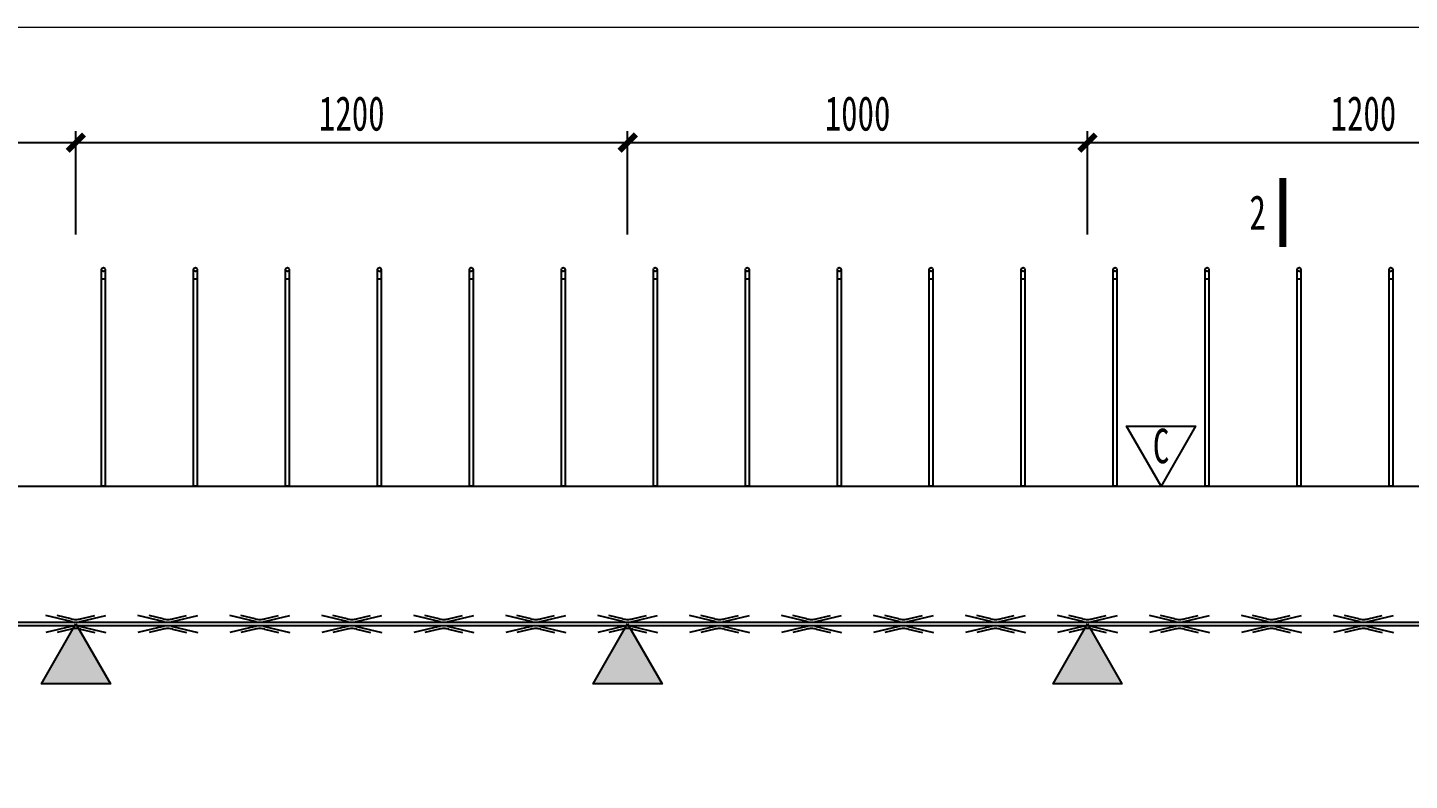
# Model space of a CAD drawing. Extents: x -524 to 129100, y -10500 to 1.
# Drawn here: x 92928 to 95933, y -1637 to 0 of the extents above; entities that cross this region are included whole.
import ezdxf

# ---------------------------------------------------------------- set-up
doc = ezdxf.new("R2010")
doc.units = 0
doc.header["$LTSCALE"] = 250
doc.linetypes.add('BeePC_CENTER', pattern=[2, 1.25, -0.25, 0.25, -0.25])
doc.layers.get('0').update_dxf_attribs({"linetype": 'CONTINUOUS'})
doc.layers.get('Defpoints').update_dxf_attribs({"linetype": 'CONTINUOUS'})
for name, color, linetype in [('BeePC-CCBZ', 110, 'CONTINUOUS'), ('BeePC-GJ-LEVEL', 141, 'CONTINUOUS'), ('BeePC-GJ-Truss', 185, 'CONTINUOUS'), ('BeePC-TONG-ZT', 50, 'CONTINUOUS')]:
    doc.layers.add(name, color=color, linetype=linetype)
doc.layers.add('G-ANNO-TTLB', color=7, linetype='CONTINUOUS', lineweight=9)
doc.layers.add('G-ANNO-TTLB-THIN', color=7, linetype='CONTINUOUS', lineweight=9)
doc.styles.add('BeePC_Dim', font='simfang.ttf', dxfattribs={"width": 0.7})
doc.styles.add('BeePC_Text', font='simfang.ttf', dxfattribs={"width": 0.7})
doc.dimstyles.new('BeePC_DIM_25_25', dxfattribs={"dimtxt": 75, "dimasz": 25, "dimexe": 25, "dimexo": 0, "dimgap": 25, "dimtad": 1, "dimdec": 0, "dimzin": 0, "dimdsep": 46, "dimtxsty": 'BeePC_Dim', "dimblk": 'ARCHTICK', "dimcen": 0, "dimdle": 25, "dimclrt": 7, "dimadec": 0, "dimazin": 0, "dimtfac": 1, "dimtdec": 0, "dimtix": 1, "dimtmove": 2, "dimatfit": 3, "dimfxl": 250, "dimfxlon": 1, "dimtfill": 1, "dimtolj": 1, "dimtzin": 0, "dimarcsym": 0})

# ---------------------------------------------------------------- blocks, each defined once
blk = doc.blocks.new('A2-嗡嗡 - A2_嗡嗡-493291-DB1详图')
at = {"layer": 'G-ANNO-TTLB'}
blk.add_line((27.5, -113), (586.5, -113), dxfattribs=at)
at = {"layer": 'G-ANNO-TTLB-THIN'}
blk.add_line((596.5, -103), (2.5, -103), dxfattribs=at)
blk = doc.blocks.new('剖切符号')
at = {"const_width": 15}
blk.add_lwpolyline([(0, 75), (0, -75)], dxfattribs=at)
blk = doc.blocks.new('BeePC_HangPoint')
at = {"ltscale": 25}
h = blk.add_hatch(color=256, dxfattribs=at)
h.dxf.hatch_style = 1
h.paths.add_polyline_path([(0, 0), (-75, -129.9), (75, -129.9)])
blk.add_lwpolyline([(0, 0), (75, -129.9), (-75, -129.9)], close=True, dxfattribs=at)
blk = doc.blocks.new('_ArchTick')
at = {"color": 0, "linetype": 'ByBlock', "const_width": 0.5}
blk.add_lwpolyline([(-0.71, -0.71), (0.71, 0.71)], dxfattribs=at)
blk = doc.blocks.new('*D182')
at = {"layer": 'BeePC-CCBZ', "color": 0, "lineweight": -2, "transparency": 16777216}
for p, q in [((91572.3, -450.1), (91572.3, -225.1)), ((93032.6, -450.1), (93032.6, -225.1)), ((91547.3, -250.1), (93057.6, -250.1))]:
    blk.add_line(p, q, dxfattribs=at)
at = {"layer": 'Defpoints', "color": 0, "transparency": 16777216}
for p in [(93032.6, -250.1), (91572.3, -2197.1), (93032.6, -3097.1)]:
    blk.add_point(p, dxfattribs=at)
at = {"layer": 'BeePC-CCBZ', "color": 0, "lineweight": -2, "transparency": 16777216, "xscale": 25, "yscale": 25, "zscale": 25, "rotation": 180}
blk.add_blockref('_ArchTick', (91572.3, -250.1), dxfattribs=at)
at = {"layer": 'BeePC-CCBZ', "color": 0, "lineweight": -2, "transparency": 16777216, "xscale": 25, "yscale": 25, "zscale": 25}
blk.add_blockref('_ArchTick', (93032.6, -250.1), dxfattribs=at)
at = {"layer": 'BeePC-CCBZ', "color": 7, "linetype": 'BeePC_CENTER', "transparency": 16777216, "insert": (92302.5, -187.2), "char_height": 75, "attachment_point": 5, "style": 'BeePC_Dim', "bg_fill": 3, "box_fill_scale": 1.1, "bg_fill_color": 256, "bg_fill_true_color": 13158600, "bg_fill_transparency": 0}
blk.add_mtext('\\A1;1460', dxfattribs=at)
blk = doc.blocks.new('*D183')
at = {"layer": 'BeePC-CCBZ', "color": 0, "lineweight": -2, "transparency": 16777216}
for p, q in [((93032.6, -450.1), (93032.6, -225.1)), ((94232.6, -450.1), (94232.6, -225.1)), ((93007.6, -250.1), (94257.6, -250.1))]:
    blk.add_line(p, q, dxfattribs=at)
at = {"layer": 'Defpoints', "color": 0, "transparency": 16777216}
for p in [(94232.6, -250.1), (93032.6, -3097.1), (94232.6, -3097.1)]:
    blk.add_point(p, dxfattribs=at)
at = {"layer": 'BeePC-CCBZ', "color": 0, "lineweight": -2, "transparency": 16777216, "xscale": 25, "yscale": 25, "zscale": 25, "rotation": 180}
blk.add_blockref('_ArchTick', (93032.6, -250.1), dxfattribs=at)
at = {"layer": 'BeePC-CCBZ', "color": 0, "lineweight": -2, "transparency": 16777216, "xscale": 25, "yscale": 25, "zscale": 25}
blk.add_blockref('_ArchTick', (94232.6, -250.1), dxfattribs=at)
at = {"layer": 'BeePC-CCBZ', "color": 7, "linetype": 'BeePC_CENTER', "transparency": 16777216, "insert": (93632.6, -187.2), "char_height": 75, "attachment_point": 5, "style": 'BeePC_Dim', "bg_fill": 3, "box_fill_scale": 1.1, "bg_fill_color": 256, "bg_fill_true_color": 13158600, "bg_fill_transparency": 0}
blk.add_mtext('\\A1;1200', dxfattribs=at)
blk = doc.blocks.new('*D184')
at = {"layer": 'BeePC-CCBZ', "color": 0, "lineweight": -2, "transparency": 16777216}
for p, q in [((94232.6, -450.1), (94232.6, -225.1)), ((95232.6, -450.1), (95232.6, -225.1)), ((94207.6, -250.1), (95257.6, -250.1))]:
    blk.add_line(p, q, dxfattribs=at)
at = {"layer": 'Defpoints', "color": 0, "transparency": 16777216}
for p in [(95232.6, -250.1), (94232.6, -3097.1), (95232.6, -3097.1)]:
    blk.add_point(p, dxfattribs=at)
at = {"layer": 'BeePC-CCBZ', "color": 0, "lineweight": -2, "transparency": 16777216, "xscale": 25, "yscale": 25, "zscale": 25, "rotation": 180}
blk.add_blockref('_ArchTick', (94232.6, -250.1), dxfattribs=at)
at = {"layer": 'BeePC-CCBZ', "color": 0, "lineweight": -2, "transparency": 16777216, "xscale": 25, "yscale": 25, "zscale": 25}
blk.add_blockref('_ArchTick', (95232.6, -250.1), dxfattribs=at)
at = {"layer": 'BeePC-CCBZ', "color": 7, "linetype": 'BeePC_CENTER', "transparency": 16777216, "insert": (94732.6, -187.2), "char_height": 75, "attachment_point": 5, "style": 'BeePC_Dim', "bg_fill": 3, "box_fill_scale": 1.1, "bg_fill_color": 256, "bg_fill_true_color": 13158600, "bg_fill_transparency": 0}
blk.add_mtext('\\A1;1000', dxfattribs=at)
blk = doc.blocks.new('*D185')
at = {"layer": 'BeePC-CCBZ', "color": 0, "lineweight": -2, "transparency": 16777216}
for p, q in [((95232.6, -450.1), (95232.6, -225.1)), ((96432.6, -450.1), (96432.6, -225.1)), ((95207.6, -250.1), (96457.6, -250.1))]:
    blk.add_line(p, q, dxfattribs=at)
at = {"layer": 'Defpoints', "color": 0, "transparency": 16777216}
for p in [(96432.6, -250.1), (95232.6, -3097.1), (96432.6, -3097.1)]:
    blk.add_point(p, dxfattribs=at)
at = {"layer": 'BeePC-CCBZ', "color": 0, "lineweight": -2, "transparency": 16777216, "xscale": 25, "yscale": 25, "zscale": 25, "rotation": 180}
blk.add_blockref('_ArchTick', (95232.6, -250.1), dxfattribs=at)
at = {"layer": 'BeePC-CCBZ', "color": 0, "lineweight": -2, "transparency": 16777216, "xscale": 25, "yscale": 25, "zscale": 25}
blk.add_blockref('_ArchTick', (96432.6, -250.1), dxfattribs=at)
at = {"layer": 'BeePC-CCBZ', "color": 7, "linetype": 'BeePC_CENTER', "transparency": 16777216, "insert": (95832.6, -187.2), "char_height": 75, "attachment_point": 5, "style": 'BeePC_Dim', "bg_fill": 3, "box_fill_scale": 1.1, "bg_fill_color": 256, "bg_fill_true_color": 13158600, "bg_fill_transparency": 0}
blk.add_mtext('\\A1;1200', dxfattribs=at)
blk = doc.blocks.new('*D192')
at = {"layer": 'BeePC-CCBZ', "color": 0, "lineweight": -2, "transparency": 16777216}
for p, q in [((91110.3, -972.1), (91110.3, -3372.1)), ((91310.3, -997.1), (91085.3, -997.1)), ((91310.3, -3347.1), (91085.3, -3347.1))]:
    blk.add_line(p, q, dxfattribs=at)
at = {"layer": 'Defpoints', "color": 0, "transparency": 16777216}
for p in [(95382.6, -997.1), (91110.3, -3347.1), (91407.3, -3347.1)]:
    blk.add_point(p, dxfattribs=at)
at = {"layer": 'BeePC-CCBZ', "color": 0, "lineweight": -2, "transparency": 16777216, "xscale": 25, "yscale": 25, "zscale": 25}
for p, rotation in [((91110.3, -997.1), 90), ((91110.3, -3347.1), 270)]:
    blk.add_blockref('_ArchTick', p, dxfattribs=dict(at, rotation=rotation))
at = {"layer": 'BeePC-CCBZ', "color": 7, "linetype": 'BeePC_CENTER', "transparency": 16777216, "insert": (91047.4, -2172.1), "char_height": 75, "attachment_point": 5, "rotation": 90, "style": 'BeePC_Dim', "bg_fill": 3, "box_fill_scale": 1.1, "bg_fill_color": 256, "bg_fill_true_color": 13158600, "bg_fill_transparency": 0}
blk.add_mtext('\\A1;2350', dxfattribs=at)
blk = doc.blocks.new('*D194')
at = {"layer": 'BeePC-CCBZ', "color": 0, "lineweight": -2, "transparency": 16777216}
for p, q in [((90988.3, -972.1), (90988.3, -3422.1)), ((91188.3, -997.1), (90963.3, -997.1)), ((91188.3, -3397.1), (90963.3, -3397.1))]:
    blk.add_line(p, q, dxfattribs=at)
at = {"layer": 'Defpoints', "color": 0, "transparency": 16777216}
for p in [(95382.6, -997.1), (90988.3, -3397.1), (95382.6, -3397.1)]:
    blk.add_point(p, dxfattribs=at)
at = {"layer": 'BeePC-CCBZ', "color": 0, "lineweight": -2, "transparency": 16777216, "xscale": 25, "yscale": 25, "zscale": 25}
for p, rotation in [((90988.3, -997.1), 90), ((90988.3, -3397.1), 270)]:
    blk.add_blockref('_ArchTick', p, dxfattribs=dict(at, rotation=rotation))
at = {"layer": 'BeePC-CCBZ', "color": 7, "linetype": 'BeePC_CENTER', "transparency": 16777216, "insert": (90925.4, -2197.1), "char_height": 75, "attachment_point": 5, "rotation": 90, "style": 'BeePC_Dim', "bg_fill": 3, "box_fill_scale": 1.1, "bg_fill_color": 256, "bg_fill_true_color": 13158600, "bg_fill_transparency": 0}
blk.add_mtext('\\A1;2400', dxfattribs=at)
blk = doc.blocks.new('*D195')
at = {"layer": 'BeePC-CCBZ', "color": 0, "lineweight": -2, "transparency": 16777216}
for p, q in [((99604.8, -972.1), (99604.8, -3372.1)), ((99404.8, -997.1), (99629.8, -997.1)), ((99404.8, -3347.1), (99629.8, -3347.1))]:
    blk.add_line(p, q, dxfattribs=at)
at = {"layer": 'Defpoints', "color": 0, "transparency": 16777216}
for p in [(95382.6, -997.1), (99382.3, -3347.1), (99604.8, -3347.1)]:
    blk.add_point(p, dxfattribs=at)
at = {"layer": 'BeePC-CCBZ', "color": 0, "lineweight": -2, "transparency": 16777216, "xscale": 25, "yscale": 25, "zscale": 25}
for p, rotation in [((99604.8, -997.1), 90), ((99604.8, -3347.1), 270)]:
    blk.add_blockref('_ArchTick', p, dxfattribs=dict(at, rotation=rotation))
at = {"layer": 'BeePC-CCBZ', "color": 7, "linetype": 'BeePC_CENTER', "transparency": 16777216, "insert": (99541.9, -2172.1), "char_height": 75, "attachment_point": 5, "rotation": 90, "style": 'BeePC_Dim', "bg_fill": 3, "box_fill_scale": 1.1, "bg_fill_color": 256, "bg_fill_true_color": 13158600, "bg_fill_transparency": 0}
blk.add_mtext('\\A1;2350', dxfattribs=at)
blk = doc.blocks.new('*D197')
at = {"layer": 'BeePC-CCBZ', "color": 0, "lineweight": -2, "transparency": 16777216}
for p, q in [((99726.8, -972.1), (99726.8, -1322.1)), ((99526.8, -997.1), (99751.8, -997.1)), ((99526.8, -1297.1), (99751.8, -1297.1))]:
    blk.add_line(p, q, dxfattribs=at)
at = {"layer": 'Defpoints', "color": 0, "transparency": 16777216}
for p in [(95382.6, -997.1), (93032.6, -1297.1), (99726.8, -1297.1)]:
    blk.add_point(p, dxfattribs=at)
at = {"layer": 'BeePC-CCBZ', "color": 0, "lineweight": -2, "transparency": 16777216, "xscale": 25, "yscale": 25, "zscale": 25}
for p, rotation in [((99726.8, -997.1), 90), ((99726.8, -1297.1), 270)]:
    blk.add_blockref('_ArchTick', p, dxfattribs=dict(at, rotation=rotation))
at = {"layer": 'BeePC-CCBZ', "color": 7, "linetype": 'BeePC_CENTER', "transparency": 16777216, "insert": (99663.9, -1147.1), "char_height": 75, "attachment_point": 5, "rotation": 90, "style": 'BeePC_Dim', "bg_fill": 3, "box_fill_scale": 1.1, "bg_fill_color": 256, "bg_fill_true_color": 13158600, "bg_fill_transparency": 0}
blk.add_mtext('\\A1;300', dxfattribs=at)
blk = doc.blocks.new('*D198')
at = {"layer": 'BeePC-CCBZ', "color": 0, "lineweight": -2, "transparency": 16777216}
for p, q in [((99726.8, -1272.1), (99726.8, -3122.1)), ((99526.8, -1297.1), (99751.8, -1297.1)), ((99526.8, -3097.1), (99751.8, -3097.1))]:
    blk.add_line(p, q, dxfattribs=at)
at = {"layer": 'Defpoints', "color": 0, "transparency": 16777216}
for p in [(93032.6, -1297.1), (93032.6, -3097.1), (99726.8, -3097.1)]:
    blk.add_point(p, dxfattribs=at)
at = {"layer": 'BeePC-CCBZ', "color": 0, "lineweight": -2, "transparency": 16777216, "xscale": 25, "yscale": 25, "zscale": 25}
for p, rotation in [((99726.8, -1297.1), 90), ((99726.8, -3097.1), 270)]:
    blk.add_blockref('_ArchTick', p, dxfattribs=dict(at, rotation=rotation))
at = {"layer": 'BeePC-CCBZ', "color": 7, "linetype": 'BeePC_CENTER', "transparency": 16777216, "insert": (99663.9, -2197.1), "char_height": 75, "attachment_point": 5, "rotation": 90, "style": 'BeePC_Dim', "bg_fill": 3, "box_fill_scale": 1.1, "bg_fill_color": 256, "bg_fill_true_color": 13158600, "bg_fill_transparency": 0}
blk.add_mtext('\\A1;1800', dxfattribs=at)

msp = doc.modelspace()

# ---------------------------------------------------------------- block references
at = {"xscale": 25, "yscale": 25, "zscale": 25}
msp.add_blockref('A2-嗡嗡 - A2_嗡嗡-493291-DB1详图', (91337.5, 2575), dxfattribs=at)

# ---------------------------------------------------------------- next in the draw order: linework, layer by layer
msp.add_polyline3d([(95392.6, -997.1, 0), (95317.6, -867.2, 0), (95467.6, -867.2, 0)], close=True)
at = {"layer": 'BeePC-GJ-LEVEL'}
for points in [[(93088.6, -546.1), (93088.6, -526.1)], [(93096.6, -532), (93096.6, -997.1), (93088.6, -997.1), (93088.6, -532)], [(93096.6, -526.1), (93096.6, -546.1)], [(93288.6, -546.1), (93288.6, -526.1)], [(93296.6, -532), (93296.6, -997.1), (93288.6, -997.1), (93288.6, -532)], [(93296.6, -526.1), (93296.6, -546.1)], [(93488.6, -546.1), (93488.6, -526.1)], [(93496.6, -532), (93496.6, -997.1), (93488.6, -997.1), (93488.6, -532)], [(93496.6, -526.1), (93496.6, -546.1)], [(93688.6, -546.1), (93688.6, -526.1)], [(93696.6, -532), (93696.6, -997.1), (93688.6, -997.1), (93688.6, -532)], [(93696.6, -526.1), (93696.6, -546.1)], [(93888.6, -546.1), (93888.6, -526.1)], [(93896.6, -532), (93896.6, -997.1), (93888.6, -997.1), (93888.6, -532)], [(93896.6, -526.1), (93896.6, -546.1)], [(94088.6, -546.1), (94088.6, -526.1)], [(94096.6, -532), (94096.6, -997.1), (94088.6, -997.1), (94088.6, -532)], [(94096.6, -526.1), (94096.6, -546.1)], [(94288.6, -546.1), (94288.6, -526.1)], [(94296.6, -532), (94296.6, -997.1), (94288.6, -997.1), (94288.6, -532)], [(94296.6, -526.1), (94296.6, -546.1)], [(94488.6, -546.1), (94488.6, -526.1)], [(94496.6, -532), (94496.6, -997.1), (94488.6, -997.1), (94488.6, -532)], [(94496.6, -526.1), (94496.6, -546.1)], [(94688.6, -546.1), (94688.6, -526.1)], [(94696.6, -532), (94696.6, -997.1), (94688.6, -997.1), (94688.6, -532)], [(94696.6, -526.1), (94696.6, -546.1)], [(94888.6, -546.1), (94888.6, -526.1)], [(94896.6, -532), (94896.6, -997.1), (94888.6, -997.1), (94888.6, -532)], [(94896.6, -526.1), (94896.6, -546.1)], [(95088.6, -546.1), (95088.6, -526.1)], [(95096.6, -532), (95096.6, -997.1), (95088.6, -997.1), (95088.6, -532)], [(95096.6, -526.1), (95096.6, -546.1)], [(95288.6, -546.1), (95288.6, -526.1)], [(95296.6, -532), (95296.6, -997.1), (95288.6, -997.1), (95288.6, -532)], [(95296.6, -526.1), (95296.6, -546.1)], [(95488.6, -546.1), (95488.6, -526.1)], [(95496.6, -532), (95496.6, -997.1), (95488.6, -997.1), (95488.6, -532)], [(95496.6, -526.1), (95496.6, -546.1)], [(95688.6, -546.1), (95688.6, -526.1)], [(95696.6, -532), (95696.6, -997.1), (95688.6, -997.1), (95688.6, -532)], [(95696.6, -526.1), (95696.6, -546.1)], [(95888.6, -546.1), (95888.6, -526.1)], [(95896.6, -532), (95896.6, -997.1), (95888.6, -997.1), (95888.6, -532)], [(95896.6, -526.1), (95896.6, -546.1)], [(93088.6, -546.1), (93096.6, -546.1)], [(93288.6, -546.1), (93296.6, -546.1)], [(93488.6, -546.1), (93496.6, -546.1)], [(93688.6, -546.1), (93696.6, -546.1)], [(93888.6, -546.1), (93896.6, -546.1)], [(94088.6, -546.1), (94096.6, -546.1)], [(94288.6, -546.1), (94296.6, -546.1)], [(94488.6, -546.1), (94496.6, -546.1)], [(94688.6, -546.1), (94696.6, -546.1)], [(94888.6, -546.1), (94896.6, -546.1)], [(95088.6, -546.1), (95096.6, -546.1)], [(95288.6, -546.1), (95296.6, -546.1)], [(95488.6, -546.1), (95496.6, -546.1)], [(95688.6, -546.1), (95696.6, -546.1)], [(95888.6, -546.1), (95896.6, -546.1)]]:
    msp.add_lwpolyline(points, dxfattribs=at)
for centre in [(93092.6, -526.1), (93292.6, -526.1), (93492.6, -526.1), (93692.6, -526.1), (93892.6, -526.1), (94092.6, -526.1), (94292.6, -526.1), (94492.6, -526.1), (94692.6, -526.1), (94892.6, -526.1), (95092.6, -526.1), (95292.6, -526.1), (95492.6, -526.1), (95692.6, -526.1), (95892.6, -526.1)]:
    msp.add_circle(centre, 4, dxfattribs=at)
at = {"layer": 'BeePC-GJ-Truss'}
for points in [[(91632.6, -1293.1), (99132.6, -1293.1), (99132.6, -1301.1), (91632.6, -1301.1), (91632.6, -1293.1), (91636, -1293), (91639.2, -1292.6), (91642.8, -1292), (91697.8, -1278.4)], [(93022.4, -1292), (92967.4, -1278.4)], [(93022.4, -1286), (92991.7, -1278.4)], [(93042.8, -1292), (93097.8, -1278.4)], [(93042.8, -1286), (93073.5, -1278.4)], [(93222.4, -1292), (93167.4, -1278.4)], [(93222.4, -1286), (93191.7, -1278.4)], [(93242.8, -1292), (93297.8, -1278.4)], [(93242.8, -1286), (93273.5, -1278.4)], [(93422.4, -1292), (93367.4, -1278.4)], [(93422.4, -1286), (93391.7, -1278.4)], [(93442.8, -1292), (93497.8, -1278.4)], [(93442.8, -1286), (93473.5, -1278.4)], [(93622.4, -1292), (93567.4, -1278.4)], [(93622.4, -1286), (93591.7, -1278.4)], [(93642.8, -1292), (93697.8, -1278.4)], [(93642.8, -1286), (93673.5, -1278.4)], [(93822.4, -1292), (93767.4, -1278.4)], [(93822.4, -1286), (93791.7, -1278.4)], [(93842.8, -1292), (93897.8, -1278.4)], [(93842.8, -1286), (93873.5, -1278.4)], [(94022.4, -1292), (93967.4, -1278.4)], [(94022.4, -1286), (93991.7, -1278.4)], [(94042.8, -1292), (94097.8, -1278.4)], [(94042.8, -1286), (94073.5, -1278.4)], [(94222.4, -1292), (94167.4, -1278.4)], [(94222.4, -1286), (94191.7, -1278.4)], [(94242.8, -1292), (94297.8, -1278.4)], [(94242.8, -1286), (94273.5, -1278.4)], [(94422.4, -1292), (94367.4, -1278.4)], [(94422.4, -1286), (94391.7, -1278.4)], [(94442.8, -1292), (94497.8, -1278.4)], [(94442.8, -1286), (94473.5, -1278.4)], [(94622.4, -1292), (94567.4, -1278.4)], [(94622.4, -1286), (94591.7, -1278.4)], [(94642.8, -1292), (94697.8, -1278.4)], [(94642.8, -1286), (94673.5, -1278.4)], [(94822.4, -1292), (94767.4, -1278.4)], [(94822.4, -1286), (94791.7, -1278.4)], [(94842.8, -1292), (94897.8, -1278.4)], [(94842.8, -1286), (94873.5, -1278.4)], [(95022.4, -1292), (94967.4, -1278.4)], [(95022.4, -1286), (94991.7, -1278.4)], [(95042.8, -1292), (95097.8, -1278.4)], [(95042.8, -1286), (95073.5, -1278.4)], [(95222.4, -1292), (95167.4, -1278.4)], [(95222.4, -1286), (95191.7, -1278.4)], [(95242.8, -1292), (95297.8, -1278.4)], [(95242.8, -1286), (95273.5, -1278.4)], [(95422.4, -1292), (95367.4, -1278.4)], [(95422.4, -1286), (95391.7, -1278.4)], [(95442.8, -1292), (95497.8, -1278.4)], [(95442.8, -1286), (95473.5, -1278.4)], [(95622.4, -1292), (95567.4, -1278.4)], [(95622.4, -1286), (95591.7, -1278.4)], [(95642.8, -1292), (95697.8, -1278.4)], [(95642.8, -1286), (95673.5, -1278.4)], [(95822.4, -1292), (95767.4, -1278.4)], [(95822.4, -1286), (95791.7, -1278.4)], [(95842.8, -1292), (95897.8, -1278.4)], [(95842.8, -1286), (95873.5, -1278.4)], [(93022.4, -1302.3), (92967.4, -1315.9)], [(93022.4, -1308.3), (92991.7, -1315.9)], [(93042.8, -1302.3), (93097.8, -1315.9)], [(93042.8, -1308.3), (93073.5, -1315.9)], [(93222.4, -1302.3), (93167.4, -1315.9)], [(93222.4, -1308.3), (93191.7, -1315.9)], [(93242.8, -1302.3), (93297.8, -1315.9)], [(93242.8, -1308.3), (93273.5, -1315.9)], [(93422.4, -1302.3), (93367.4, -1315.9)], [(93422.4, -1308.3), (93391.7, -1315.9)], [(93442.8, -1302.3), (93497.8, -1315.9)], [(93442.8, -1308.3), (93473.5, -1315.9)], [(93622.4, -1302.3), (93567.4, -1315.9)], [(93622.4, -1308.3), (93591.7, -1315.9)], [(93642.8, -1302.3), (93697.8, -1315.9)], [(93642.8, -1308.3), (93673.5, -1315.9)], [(93822.4, -1302.3), (93767.4, -1315.9)], [(93822.4, -1308.3), (93791.7, -1315.9)], [(93842.8, -1302.3), (93897.8, -1315.9)], [(93842.8, -1308.3), (93873.5, -1315.9)], [(94022.4, -1302.3), (93967.4, -1315.9)], [(94022.4, -1308.3), (93991.7, -1315.9)], [(94042.8, -1302.3), (94097.8, -1315.9)], [(94042.8, -1308.3), (94073.5, -1315.9)], [(94222.4, -1302.3), (94167.4, -1315.9)], [(94222.4, -1308.3), (94191.7, -1315.9)], [(94242.8, -1302.3), (94297.8, -1315.9)], [(94242.8, -1308.3), (94273.5, -1315.9)], [(94422.4, -1302.3), (94367.4, -1315.9)], [(94422.4, -1308.3), (94391.7, -1315.9)], [(94442.8, -1302.3), (94497.8, -1315.9)], [(94442.8, -1308.3), (94473.5, -1315.9)], [(94622.4, -1302.3), (94567.4, -1315.9)], [(94622.4, -1308.3), (94591.7, -1315.9)], [(94642.8, -1302.3), (94697.8, -1315.9)], [(94642.8, -1308.3), (94673.5, -1315.9)], [(94822.4, -1302.3), (94767.4, -1315.9)], [(94822.4, -1308.3), (94791.7, -1315.9)], [(94842.8, -1302.3), (94897.8, -1315.9)], [(94842.8, -1308.3), (94873.5, -1315.9)], [(95022.4, -1302.3), (94967.4, -1315.9)], [(95022.4, -1308.3), (94991.7, -1315.9)], [(95042.8, -1302.3), (95097.8, -1315.9)], [(95042.8, -1308.3), (95073.5, -1315.9)], [(95222.4, -1302.3), (95167.4, -1315.9)], [(95222.4, -1308.3), (95191.7, -1315.9)], [(95242.8, -1302.3), (95297.8, -1315.9)], [(95242.8, -1308.3), (95273.5, -1315.9)], [(95422.4, -1302.3), (95367.4, -1315.9)], [(95422.4, -1308.3), (95391.7, -1315.9)], [(95442.8, -1302.3), (95497.8, -1315.9)], [(95442.8, -1308.3), (95473.5, -1315.9)], [(95622.4, -1302.3), (95567.4, -1315.9)], [(95622.4, -1308.3), (95591.7, -1315.9)], [(95642.8, -1302.3), (95697.8, -1315.9)], [(95642.8, -1308.3), (95673.5, -1315.9)], [(95822.4, -1302.3), (95767.4, -1315.9)], [(95822.4, -1308.3), (95791.7, -1315.9)], [(95842.8, -1302.3), (95897.8, -1315.9)], [(95842.8, -1308.3), (95873.5, -1315.9)]]:
    msp.add_lwpolyline(points, dxfattribs=at)
for centre, major_axis, start_param, end_param in [((93031.4, -1283.7), (12, 0), 3.861169, 4.813041), ((93033.8, -1288), (18, 0), 4.026697, 4.647513), ((93033.8, -1283.7), (12, 0), 4.611737, 5.563609), ((93031.4, -1288), (18, 0), 4.777265, 5.398081), ((93231.4, -1283.7), (12, 0), 3.861169, 4.813041), ((93233.8, -1288), (18, 0), 4.026697, 4.647513), ((93233.8, -1283.7), (12, 0), 4.611737, 5.563609), ((93231.4, -1288), (18, 0), 4.777265, 5.398081), ((93431.4, -1283.7), (12, 0), 3.861169, 4.813041), ((93433.8, -1288), (18, 0), 4.026697, 4.647513), ((93433.8, -1283.7), (12, 0), 4.611737, 5.563609), ((93431.4, -1288), (18, 0), 4.777265, 5.398081), ((93631.4, -1283.7), (12, 0), 3.861169, 4.813041), ((93633.8, -1288), (18, 0), 4.026697, 4.647513), ((93633.8, -1283.7), (12, 0), 4.611737, 5.563609), ((93631.4, -1288), (18, 0), 4.777265, 5.398081), ((93831.4, -1283.7), (12, 0), 3.861169, 4.813041), ((93833.8, -1288), (18, 0), 4.026697, 4.647513), ((93833.8, -1283.7), (12, 0), 4.611737, 5.563609), ((93831.4, -1288), (18, 0), 4.777265, 5.398081), ((94031.4, -1283.7), (12, 0), 3.861169, 4.813041), ((94033.8, -1288), (18, 0), 4.026697, 4.647513), ((94033.8, -1283.7), (12, 0), 4.611737, 5.563609), ((94031.4, -1288), (18, 0), 4.777265, 5.398081), ((94231.4, -1283.7), (12, 0), 3.861169, 4.813041), ((94233.8, -1288), (18, 0), 4.026697, 4.647513), ((94233.8, -1283.7), (12, 0), 4.611737, 5.563609), ((94231.4, -1288), (18, 0), 4.777265, 5.398081), ((94431.4, -1283.7), (12, 0), 3.861169, 4.813041), ((94433.8, -1288), (18, 0), 4.026697, 4.647513), ((94433.8, -1283.7), (12, 0), 4.611737, 5.563609), ((94431.4, -1288), (18, 0), 4.777265, 5.398081), ((94631.4, -1283.7), (12, 0), 3.861169, 4.813041), ((94633.8, -1288), (18, 0), 4.026697, 4.647513), ((94633.8, -1283.7), (12, 0), 4.611737, 5.563609), ((94631.4, -1288), (18, 0), 4.777265, 5.398081), ((94831.4, -1283.7), (12, 0), 3.861169, 4.813041), ((94833.8, -1288), (18, 0), 4.026697, 4.647513), ((94833.8, -1283.7), (12, 0), 4.611737, 5.563609), ((94831.4, -1288), (18, 0), 4.777265, 5.398081), ((95031.4, -1283.7), (12, 0), 3.861169, 4.813041), ((95033.8, -1288), (18, 0), 4.026697, 4.647513), ((95033.8, -1283.7), (12, 0), 4.611737, 5.563609), ((95031.4, -1288), (18, 0), 4.777265, 5.398081), ((95231.4, -1283.7), (12, 0), 3.861169, 4.813041), ((95233.8, -1288), (18, 0), 4.026697, 4.647513), ((95233.8, -1283.7), (12, 0), 4.611737, 5.563609), ((95231.4, -1288), (18, 0), 4.777265, 5.398081), ((95431.4, -1283.7), (12, 0), 3.861169, 4.813041), ((95433.8, -1288), (18, 0), 4.026697, 4.647513), ((95433.8, -1283.7), (12, 0), 4.611737, 5.563609), ((95431.4, -1288), (18, 0), 4.777265, 5.398081), ((95631.4, -1283.7), (12, 0), 3.861169, 4.813041), ((95633.8, -1288), (18, 0), 4.026697, 4.647513), ((95633.8, -1283.7), (12, 0), 4.611737, 5.563609), ((95631.4, -1288), (18, 0), 4.777265, 5.398081), ((95831.4, -1283.7), (12, 0), 3.861169, 4.813041), ((95833.8, -1288), (18, 0), 4.026697, 4.647513), ((95833.8, -1283.7), (12, 0), 4.611737, 5.563609), ((95831.4, -1288), (18, 0), 4.777265, 5.398081), ((93033.8, -1306.3), (18, 0), 1.635672, 2.256488), ((93031.4, -1310.6), (12, 0), 1.470144, 2.422017), ((93031.4, -1306.3), (18, 0), 0.885104, 1.50592), ((93033.8, -1310.6), (12, 0), 0.719576, 1.671449), ((93233.8, -1306.3), (18, 0), 1.635672, 2.256488), ((93231.4, -1310.6), (12, 0), 1.470144, 2.422017), ((93231.4, -1306.3), (18, 0), 0.885104, 1.50592), ((93233.8, -1310.6), (12, 0), 0.719576, 1.671449), ((93433.8, -1306.3), (18, 0), 1.635672, 2.256488), ((93431.4, -1310.6), (12, 0), 1.470144, 2.422017), ((93431.4, -1306.3), (18, 0), 0.885104, 1.50592), ((93433.8, -1310.6), (12, 0), 0.719576, 1.671449), ((93633.8, -1306.3), (18, 0), 1.635672, 2.256488), ((93631.4, -1310.6), (12, 0), 1.470144, 2.422017), ((93631.4, -1306.3), (18, 0), 0.885104, 1.50592), ((93633.8, -1310.6), (12, 0), 0.719576, 1.671449), ((93833.8, -1306.3), (18, 0), 1.635672, 2.256488), ((93831.4, -1310.6), (12, 0), 1.470144, 2.422017), ((93831.4, -1306.3), (18, 0), 0.885104, 1.50592), ((93833.8, -1310.6), (12, 0), 0.719576, 1.671449), ((94033.8, -1306.3), (18, 0), 1.635672, 2.256488), ((94031.4, -1310.6), (12, 0), 1.470144, 2.422017), ((94031.4, -1306.3), (18, 0), 0.885104, 1.50592), ((94033.8, -1310.6), (12, 0), 0.719576, 1.671449), ((94233.8, -1306.3), (18, 0), 1.635672, 2.256488), ((94231.4, -1310.6), (12, 0), 1.470144, 2.422017), ((94231.4, -1306.3), (18, 0), 0.885104, 1.50592), ((94233.8, -1310.6), (12, 0), 0.719576, 1.671449), ((94433.8, -1306.3), (18, 0), 1.635672, 2.256488), ((94431.4, -1310.6), (12, 0), 1.470144, 2.422017), ((94431.4, -1306.3), (18, 0), 0.885104, 1.50592), ((94433.8, -1310.6), (12, 0), 0.719576, 1.671449), ((94633.8, -1306.3), (18, 0), 1.635672, 2.256488), ((94631.4, -1310.6), (12, 0), 1.470144, 2.422017), ((94631.4, -1306.3), (18, 0), 0.885104, 1.50592), ((94633.8, -1310.6), (12, 0), 0.719576, 1.671449), ((94833.8, -1306.3), (18, 0), 1.635672, 2.256488), ((94831.4, -1310.6), (12, 0), 1.470144, 2.422017), ((94831.4, -1306.3), (18, 0), 0.885104, 1.50592), ((94833.8, -1310.6), (12, 0), 0.719576, 1.671449), ((95033.8, -1306.3), (18, 0), 1.635672, 2.256488), ((95031.4, -1310.6), (12, 0), 1.470144, 2.422017), ((95031.4, -1306.3), (18, 0), 0.885104, 1.50592), ((95033.8, -1310.6), (12, 0), 0.719576, 1.671449), ((95233.8, -1306.3), (18, 0), 1.635672, 2.256488), ((95231.4, -1310.6), (12, 0), 1.470144, 2.422017), ((95231.4, -1306.3), (18, 0), 0.885104, 1.50592), ((95233.8, -1310.6), (12, 0), 0.719576, 1.671449), ((95433.8, -1306.3), (18, 0), 1.635672, 2.256488), ((95431.4, -1310.6), (12, 0), 1.470144, 2.422017), ((95431.4, -1306.3), (18, 0), 0.885104, 1.50592), ((95433.8, -1310.6), (12, 0), 0.719576, 1.671449), ((95633.8, -1306.3), (18, 0), 1.635672, 2.256488), ((95631.4, -1310.6), (12, 0), 1.470144, 2.422017), ((95631.4, -1306.3), (18, 0), 0.885104, 1.50592), ((95633.8, -1310.6), (12, 0), 0.719576, 1.671449), ((95833.8, -1306.3), (18, 0), 1.635672, 2.256488), ((95831.4, -1310.6), (12, 0), 1.470144, 2.422017), ((95831.4, -1306.3), (18, 0), 0.885104, 1.50592), ((95833.8, -1310.6), (12, 0), 0.719576, 1.671449)]:
    msp.add_ellipse(centre, major_axis=major_axis, ratio=0.288551, start_param=start_param, end_param=end_param, dxfattribs=at)
at = {"layer": 'BeePC-TONG-ZT'}
msp.add_lwpolyline([(91822.3, -3347.1), (91572.3, -3347.1), (91572.3, -997.1), (99192.8, -997.1), (99192.8, -3347.1), (99042.3, -3347.1), (99042.3, -3397.1), (91822.3, -3397.1), (91822.3, -3347.1)], dxfattribs=at)

# ---------------------------------------------------------------- next in the draw order: block references
at = {"rotation": 180}
msp.add_blockref('剖切符号', (95657.6, -402.1), dxfattribs=at)
for p in [(93032.6, -1297.1), (94232.6, -1297.1), (95232.6, -1297.1)]:
    msp.add_blockref('BeePC_HangPoint', p)

# ---------------------------------------------------------------- next in the draw order: texts
at = {"char_height": 75, "attachment_point": 5, "style": 'BeePC_Text'}
for s, insert in [('2', (95602.6, -402.1)), ('C', (95392.6, -910.5))]:
    msp.add_mtext(s, dxfattribs=dict(at, insert=insert))

# ---------------------------------------------------------------- next in the draw order: dimensions: what is measured, and where the dimension line sits
at = {"layer": 'BeePC-CCBZ'}
dim = msp.add_linear_dim(base=(93032.6, -250.1), p1=(91572.3, -2197.1), p2=(93032.6, -3097.1), angle=0, dimstyle='BeePC_DIM_25_25', override={"dimfxl": 200}, dxfattribs=at)
dim.commit()
dim.dimension.update_dxf_attribs({"geometry": '*D182', "text_midpoint": (92302.5, -187.2)})

# ---------------------------------------------------------------- next in the draw order: dimensions: what is measured, and where the dimension line sits
dim = msp.add_linear_dim(base=(94232.6, -250.1), p1=(93032.6, -3097.1), p2=(94232.6, -3097.1), angle=0, dimstyle='BeePC_DIM_25_25', override={"dimfxl": 200}, dxfattribs=at)
dim.commit()
dim.dimension.update_dxf_attribs({"geometry": '*D183', "text_midpoint": (93632.6, -187.2)})

# ---------------------------------------------------------------- next in the draw order: dimensions: what is measured, and where the dimension line sits
dim = msp.add_linear_dim(base=(95232.6, -250.1), p1=(94232.6, -3097.1), p2=(95232.6, -3097.1), angle=0, dimstyle='BeePC_DIM_25_25', override={"dimfxl": 200}, dxfattribs=at)
dim.commit()
dim.dimension.update_dxf_attribs({"geometry": '*D184', "text_midpoint": (94732.6, -187.2)})

# ---------------------------------------------------------------- next in the draw order: dimensions: what is measured, and where the dimension line sits
dim = msp.add_linear_dim(base=(96432.6, -250.1), p1=(95232.6, -3097.1), p2=(96432.6, -3097.1), angle=0, dimstyle='BeePC_DIM_25_25', override={"dimfxl": 200}, dxfattribs=at)
dim.commit()
dim.dimension.update_dxf_attribs({"geometry": '*D185', "text_midpoint": (95832.6, -187.2)})

# ---------------------------------------------------------------- next in the draw order: dimensions: what is measured, and where the dimension line sits
dim = msp.add_linear_dim(base=(91110.3, -3347.1), p1=(95382.6, -997.1), p2=(91407.3, -3347.1), angle=90, dimstyle='BeePC_DIM_25_25', override={"dimfxl": 200}, dxfattribs=at)
dim.commit()
dim.dimension.update_dxf_attribs({"geometry": '*D192', "text_midpoint": (91047.4, -2172.1)})

# ---------------------------------------------------------------- next in the draw order: dimensions: what is measured, and where the dimension line sits
dim = msp.add_linear_dim(base=(90988.3, -3397.1), p1=(95382.6, -997.1), p2=(95382.6, -3397.1), angle=90, dimstyle='BeePC_DIM_25_25', override={"dimfxl": 200}, dxfattribs=at)
dim.commit()
dim.dimension.update_dxf_attribs({"geometry": '*D194', "text_midpoint": (90925.4, -2197.1)})

# ---------------------------------------------------------------- next in the draw order: dimensions: what is measured, and where the dimension line sits
dim = msp.add_linear_dim(base=(99604.8, -3347.1), p1=(95382.6, -997.1), p2=(99382.3, -3347.1), angle=90, dimstyle='BeePC_DIM_25_25', override={"dimfxl": 200}, dxfattribs=at)
dim.commit()
dim.dimension.update_dxf_attribs({"geometry": '*D195', "text_midpoint": (99541.9, -2172.1)})

# ---------------------------------------------------------------- next in the draw order: dimensions: what is measured, and where the dimension line sits
dim = msp.add_linear_dim(base=(99726.8, -1297.1), p1=(95382.6, -997.1), p2=(93032.6, -1297.1), angle=90, dimstyle='BeePC_DIM_25_25', override={"dimfxl": 200}, dxfattribs=at)
dim.commit()
dim.dimension.update_dxf_attribs({"geometry": '*D197', "text_midpoint": (99663.9, -1147.1)})

# ---------------------------------------------------------------- next in the draw order: dimensions: what is measured, and where the dimension line sits
dim = msp.add_linear_dim(base=(99726.8, -3097.1), p1=(93032.6, -1297.1), p2=(93032.6, -3097.1), angle=90, dimstyle='BeePC_DIM_25_25', override={"dimfxl": 200}, dxfattribs=at)
dim.commit()
dim.dimension.update_dxf_attribs({"geometry": '*D198', "text_midpoint": (99663.9, -2197.1)})

doc.saveas('drawing.dxf')
